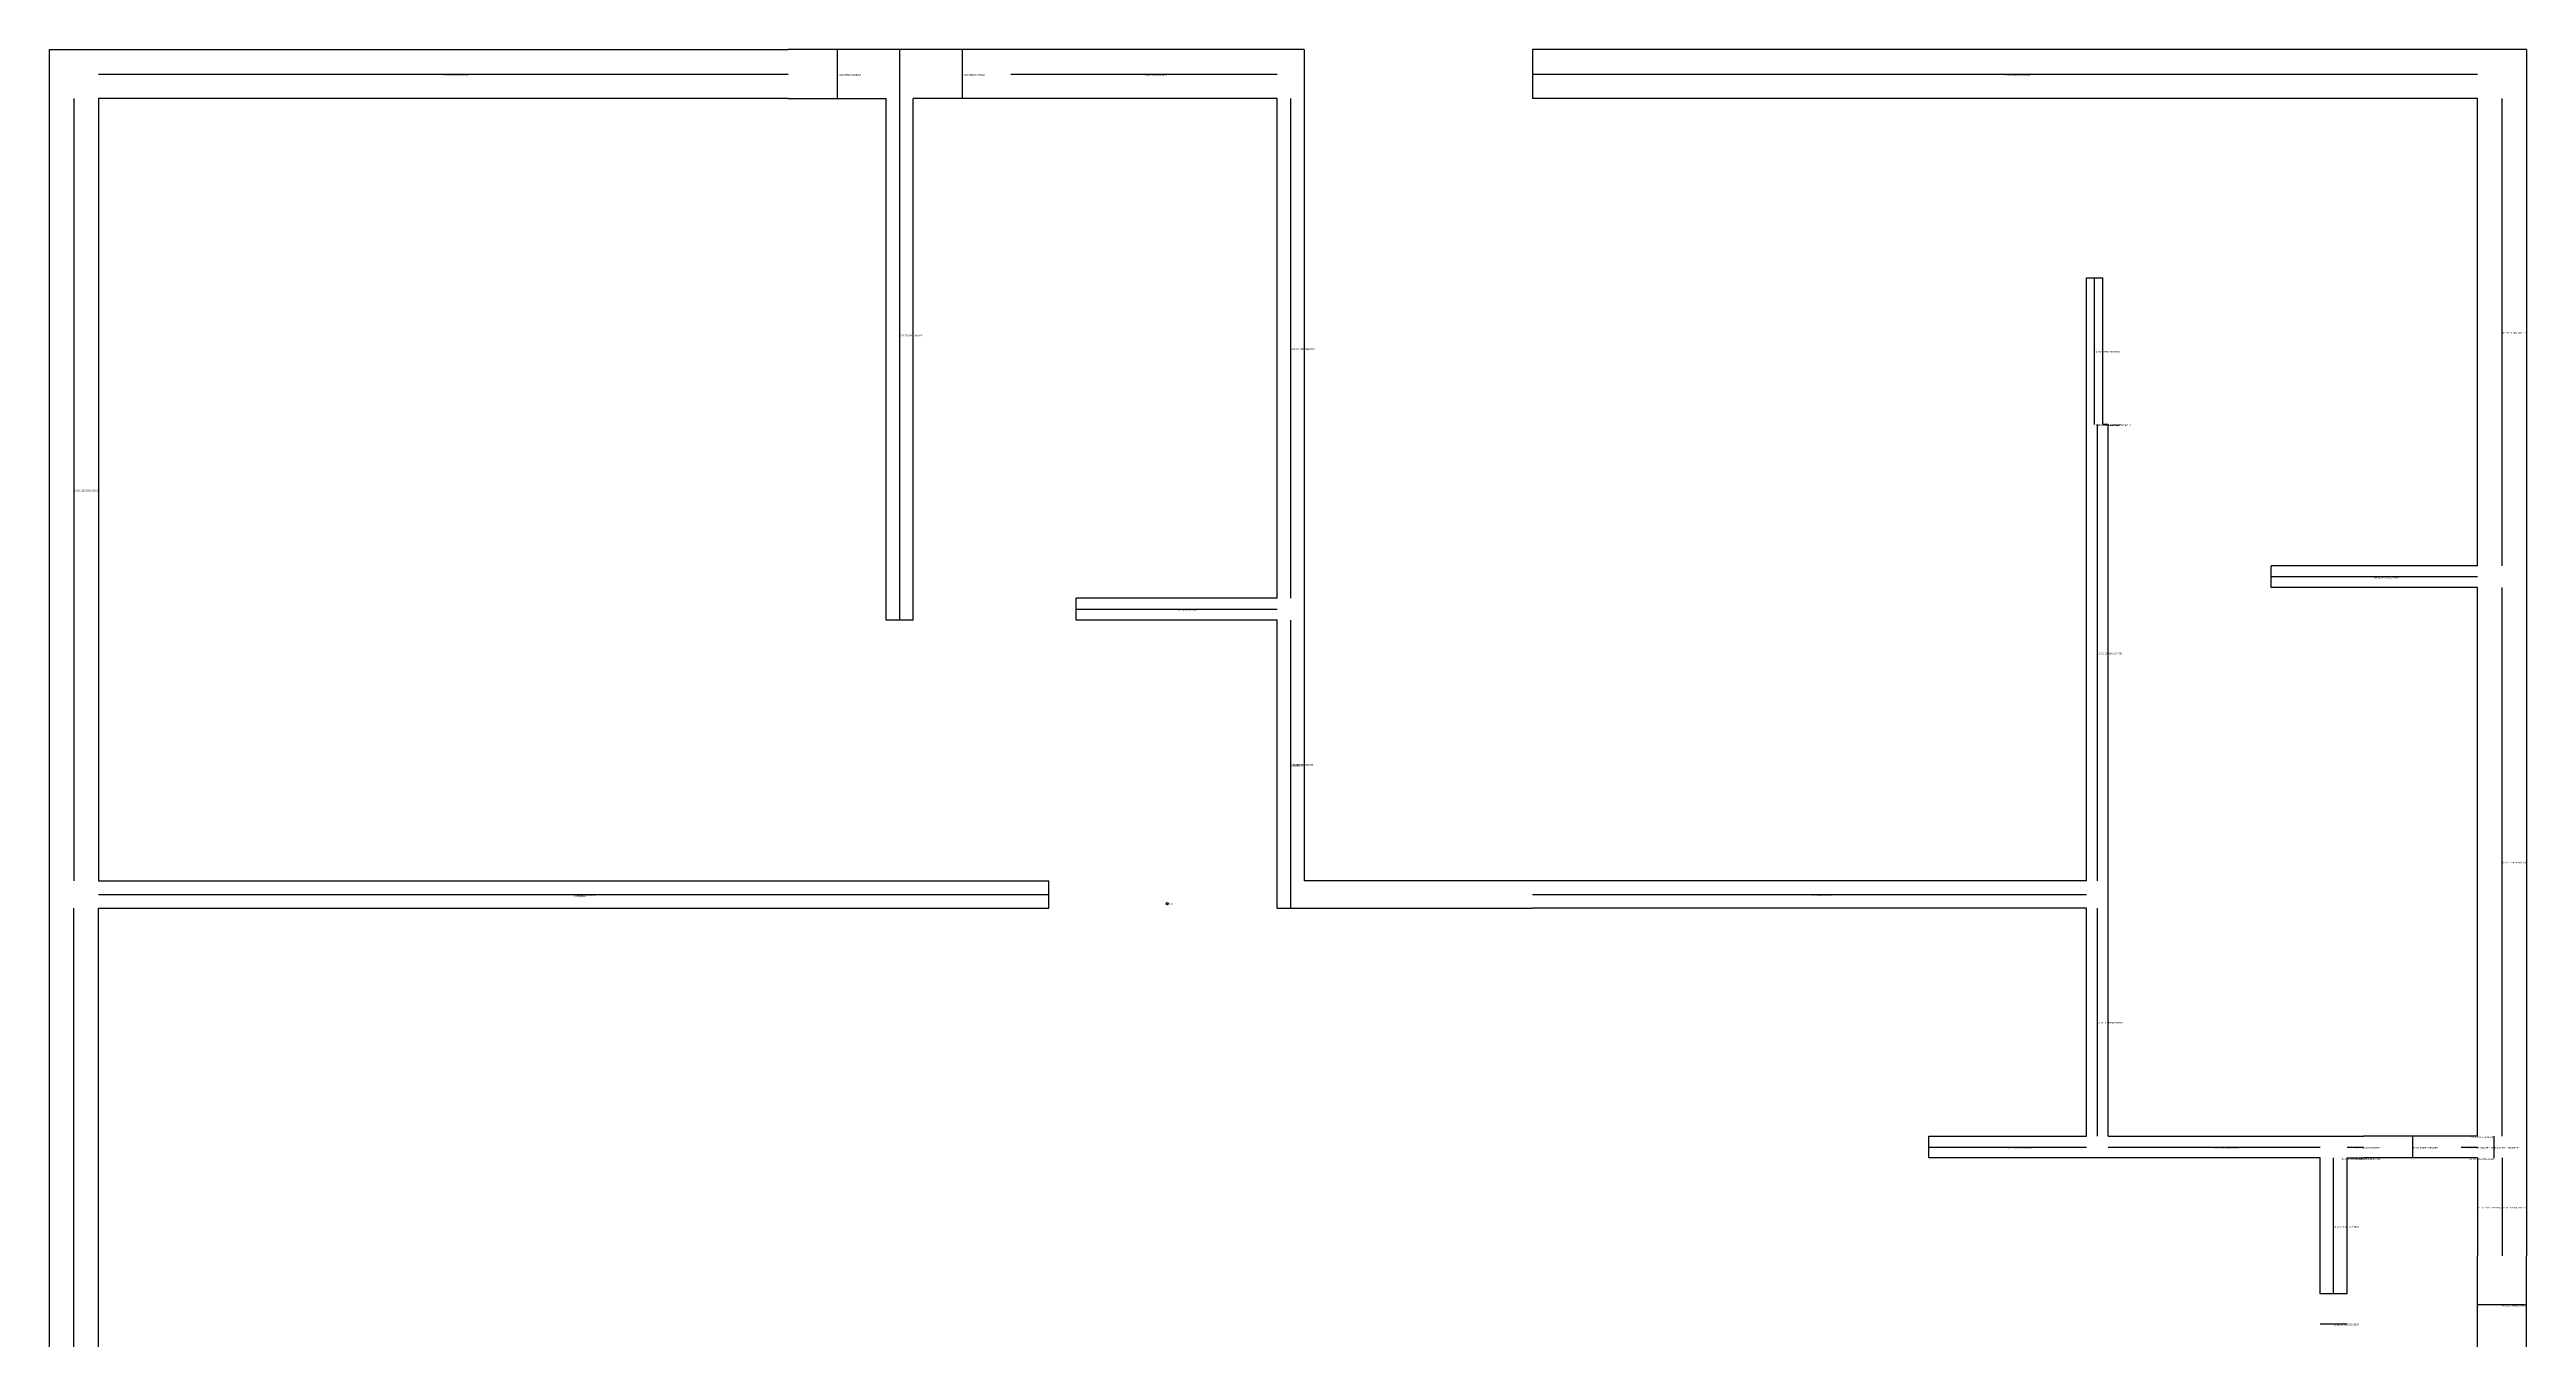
# Model space of a CAD drawing. Header units: metres. Extents: x 328 to 784, y 390 to 981.
# Drawn here: x 328 to 784, y 743.6 to 981 of the extents above; entities that cross this region are included whole.
import ezdxf

# ---------------------------------------------------------------- set-up
doc = ezdxf.new("R2010")
doc.units = ezdxf.units.M

msp = doc.modelspace()

# ---------------------------------------------------------------- linework, layer by layer
at = {"layer": 'centrelines'}
for p, q in [((473, 981), (473, 972)), ((484.5, 981), (484.5, 876)), ((496, 981), (496, 972)), ((337, 976.5), (464, 976.5)), ((505, 976.5), (554, 976.5)), ((601, 976.5), (775, 976.5)), ((332.5, 972), (332.5, 828)), ((556.5, 880), (556.5, 972)), ((779.5, 886), (779.5, 972)), ((704.5, 912), (704.5, 939)), ((704.5, 912), (704.5, 912)), ((705, 828), (705, 912)), ((705, 912), (705, 912)), ((706.5, 912), (706.5, 912)), ((737, 884), (775, 884)), ((779.5, 781), (779.5, 882)), ((517, 878), (554, 878)), ((556.5, 823), (556.5, 876)), ((337, 825.5), (512, 825.5)), ((601, 825.5), (703, 825.5)), ((332.5, 546), (332.5, 823)), ((705, 781), (705, 823)), ((763, 781), (763, 777)), ((773.5, 781), (773.5, 781)), ((778, 781), (778, 777)), ((674, 779), (703, 779)), ((707, 779), (746, 779)), ((748.5, 752), (748.5, 777)), ((750, 777), (750, 777)), ((751, 779), (754, 779)), ((752.5, 777), (752.5, 777)), ((772, 779), (775, 779)), ((773.5, 777), (773.5, 777)), ((779.5, 777), (779.5, 759)), ((775, 768), (775, 768)), ((775, 750), (784, 750)), ((746, 746.5), (751, 746.5))]:
    msp.add_line(p, q, dxfattribs=at)
at = {"layer": 'entity_location'}
msp.add_circle((533.76, 823.79), 0.2, dxfattribs=at)
at = {"layer": 'wall'}
for p, q in [((328, 537), (328, 981)), ((328, 981), (464, 981)), ((482, 981), (464, 981)), ((487, 981), (482, 981)), ((505, 981), (487, 981)), ((559, 981), (505, 981)), ((559, 981), (559, 828)), ((784, 981), (601, 981)), ((601, 981), (601, 972)), ((784, 981), (784, 759)), ((464, 972), (337, 972)), ((337, 972), (337, 828)), ((464, 972), (482, 972)), ((482, 876), (482, 972)), ((505, 972), (487, 972)), ((487, 876), (487, 972)), ((554, 972), (505, 972)), ((554, 880), (554, 972)), ((775, 972), (601, 972)), ((775, 886), (775, 972)), ((703, 912), (703, 939)), ((703, 939), (706, 939)), ((706, 912), (706, 939)), ((703, 828), (703, 912)), ((707, 912), (706, 912)), ((707, 781), (707, 912)), ((737, 882), (737, 886)), ((775, 886), (737, 886)), ((775, 882), (737, 882)), ((775, 781), (775, 882)), ((487, 876), (482, 876)), ((517, 876), (517, 880)), ((554, 880), (517, 880)), ((554, 876), (517, 876)), ((554, 823), (554, 876)), ((337, 828), (512, 828)), ((512, 823), (512, 828)), ((601, 828), (559, 828)), ((703, 828), (601, 828)), ((337, 546), (337, 823)), ((337, 823), (512, 823)), ((554, 823), (559, 823)), ((559, 823), (601, 823)), ((703, 823), (601, 823)), ((703, 781), (703, 823)), ((674, 777), (674, 781)), ((674, 781), (703, 781)), ((707, 781), (754, 781)), ((772, 781), (754, 781)), ((775, 781), (772, 781)), ((746, 777), (674, 777)), ((746, 752), (746, 777)), ((751, 752), (751, 777)), ((751, 777), (754, 777)), ((772, 777), (754, 777)), ((775, 777), (772, 777)), ((775, 777), (775, 759)), ((775, 741), (775, 759)), ((784, 741), (784, 759)), ((751, 752), (746, 752))]:
    msp.add_line(p, q, dxfattribs=at)

# ---------------------------------------------------------------- texts
at = {"layer": 'centrelines', "char_height": 0.3, "attachment_point": 1}
for s, insert in [('11 167.88502916245736', (400.5, 976.5)), ('9 160.17682173198048', (473, 976.5)), ('8 152.9401364755142', (496, 976.5)), ('7 152.7056640071678', (529.5, 976.5)), ('10 166.85421305307284', (688, 976.5)), ('5 71.77682281403634', (484.5, 928.5)), ('3 60.631798918447096', (556.5, 926)), ('50 253.4916661061117', (779.5, 929)), ('18 192.17860916109188', (704.5, 925.5)), ('17 192.17860916109188', (704.5, 912)), ('19 192.6229698029857', (705, 912)), ('20 193.95767715048714', (706.5, 912)), ('23 201.30326091000538', (332.5, 900)), ('24 211.9705041170936', (756, 884)), ('2 54.2056640071678', (535.5, 878)), ('13 171.29231431245753', (705, 870)), ('1 22.74067663022288', (556.5, 849.5)), ('43 245.7406766302229', (779.5, 831.5)), ('0 21.82607255591066', (424.5, 825.5)), ('4 67.26230655720595', (652, 825.5)), ('12 171.24251896782548', (705, 802)), ('41 243.5301772351519', (773.5, 781)), ('6 147.22085422500948', (688.5, 779)), ('16 178.93815852505077', (726.5, 779)), ('26 221.24588156733378', (750, 777)), ('28 221.81082958186647', (752.5, 779)), ('30 223.68994946947842', (752.5, 777)), ('35 233.20086409563285', (763, 779)), ('40 242.41524815544332', (773.5, 779)), ('42 244.26481922726236', (773.5, 777)), ('45 247.96141496986283', (778, 779)), ('44 247.60870741936523', (775, 768)), ('46 250.15633118450117', (779.5, 768)), ('25 219.78004477344166', (748.5, 764.5)), ('49 252.2749850572402', (779.5, 750)), ('32 225.87722150103508', (748.5, 746.5))]:
    msp.add_mtext(s, dxfattribs=dict(at, insert=insert))
at = {"layer": 'chosen_line', "color": 3, "char_height": 0.5, "attachment_point": 1}
for insert in [(556.5, 849.5), (424.5, 825.5)]:
    msp.add_mtext('chosen', dxfattribs=dict(at, insert=insert))
at = {"layer": 'debug', "insert": (533.76, 823.79), "char_height": 0.2, "attachment_point": 1}
msp.add_mtext('533, 823', dxfattribs=at)

doc.saveas('drawing.dxf')
